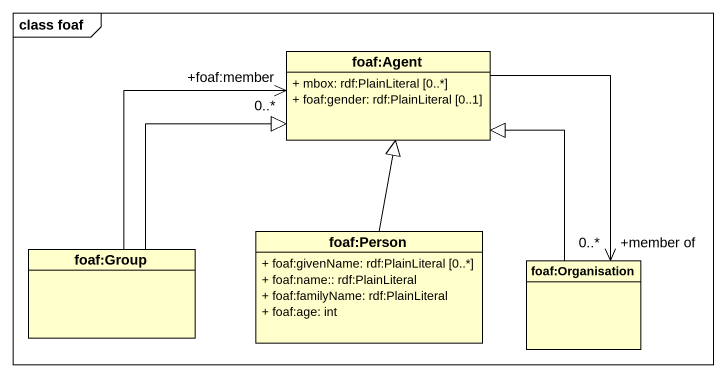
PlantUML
@startuml
mainframe class foaf
hide circle
hide empty members
skinparam classAttributeIconSize 0
class "foaf:Agent" as foaf_Agent {
  + mbox: rdf:PlainLiteral [0..*]
  + foaf:gender: rdf:PlainLiteral [0..1]
}
class "foaf:Group" as foaf_Group
class "foaf:Person" as foaf_Person {
  + foaf:givenName: rdf:PlainLiteral [0..*]
  + foaf:name:: rdf:PlainLiteral
  + foaf:familyName: rdf:PlainLiteral
  + foaf:age: int
}
class "foaf:Organisation" as foaf_Organisation
foaf_Agent --> "+member of\n0..*" foaf_Organisation
foaf_Group -up-|> foaf_Agent
foaf_Group -up-> "+foaf:member\n0..*" foaf_Agent
foaf_Person -up-|> foaf_Agent
foaf_Organisation -up-|> foaf_Agent
@enduml
